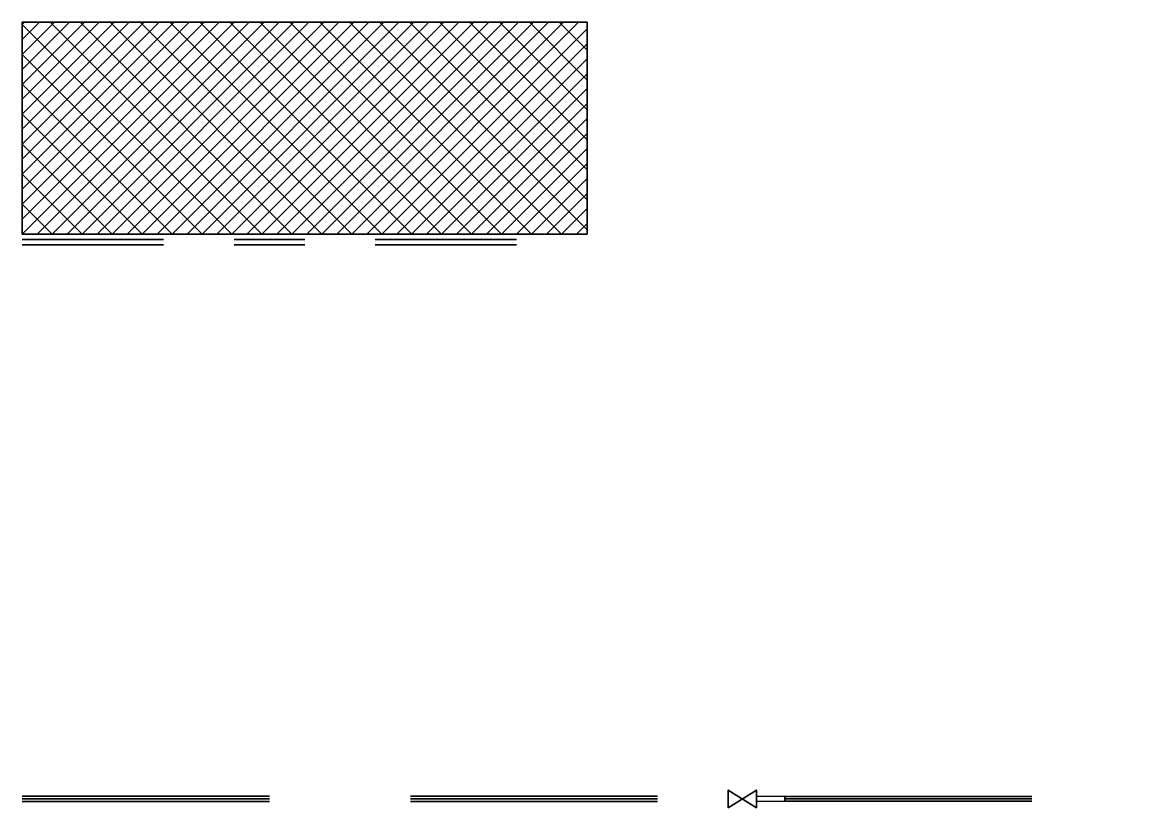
# Model space of a CAD drawing. Header units: metres. Extents: x 0 to 15.8, y -0.1 to 11.
import ezdxf

# ---------------------------------------------------------------- set-up
doc = ezdxf.new("R2010")
doc.units = ezdxf.units.M
doc.header["$MEASUREMENT"] = 0
doc.linetypes.add('RI-PERS-SO', pattern=[22, 7, -4, 7, -4])
doc.linetypes.add('VH-OPSLUITBAND-SO', pattern=[10, 4, -2, 2, -2])
for name, color, linetype, lineweight in [('N-XX-RI-PERSLEIDING-G', 210, 'RI-PERS-SO', 35), ('N-XX-RI-PERSLEIDING_HULPSTUK-S', 210, 'Continuous', 35), ('N-XX-VH-KANTOPSLUITING_OPSLUITBAND_150X250-G', 150, 'VH-OPSLUITBAND-SO', 35), ('N-XX-VH-OPENVERHARDING_STRAATBAKSTEEN-A', 90, 'Continuous', 35), ('N-XX-VH-OPENVERHARDING_STRAATBAKSTEEN-G', 90, 'Continuous', 35)]:
    doc.layers.add(name, color=color, linetype=linetype, lineweight=lineweight)

msp = doc.modelspace()

# ---------------------------------------------------------------- hatches: boundary and pattern name
at = {"layer": 'N-XX-VH-OPENVERHARDING_STRAATBAKSTEEN-A', "ltscale": 0.5}
h = msp.add_hatch(dxfattribs=at)
h.set_pattern_fill('AVH-OI_SCHEMATISCH', color=256, style=0, pattern_type=0)
h.set_pattern_definition([(45, (0, 8), (-0.106066, 0.106066), []), (-45, (0, 8), (0.212132, 0.212132), [])])
h.paths.add_polyline_path([(0, 8), (8, 8), (8, 11), (0, 11)])

# ---------------------------------------------------------------- linework, layer by layer
at = {"layer": 'N-XX-RI-PERSLEIDING-G', "ltscale": 0.5}
for points in [[(0, 0.0375, 9), (10, 0.0375, 8.97)], [(0, 0, 9), (10, 0, 8.97)], [(10.8, 0.0315, 8.97), (15.8, 0.0315, 8.955)], [(10.8, 0, 8.97), (15.8, 0, 8.955)], [(0, -0.0375, 9), (10, -0.0375, 8.97)], [(10.8, -0.0315, 8.97), (15.8, -0.0315, 8.955)]]:
    msp.add_polyline3d(points, dxfattribs=at)
at = {"layer": 'N-XX-RI-PERSLEIDING_HULPSTUK-S', "ltscale": 0.5, "elevation": 8.97}
msp.add_lwpolyline([(10, -0.125), (10.4, 0.125), (10.4, -0.125), (10, 0.125), (10, -0.125)], dxfattribs=at)
msp.add_lwpolyline([(10.4, -0.0375), (10.8, -0.0315), (10.8, 0.0315), (10.4, 0.0375)], close=True, dxfattribs=at)
at = {"layer": 'N-XX-VH-KANTOPSLUITING_OPSLUITBAND_150X250-G', "ltscale": 0.5, "elevation": 9}
for points in [[(0, 8), (8, 8)], [(0, 7.925), (8, 7.925)], [(0, 7.85), (8, 7.85)]]:
    msp.add_lwpolyline(points, dxfattribs=at)
at = {"layer": 'N-XX-VH-OPENVERHARDING_STRAATBAKSTEEN-G', "ltscale": 0.5, "elevation": 9}
msp.add_lwpolyline([(0, 8), (8, 8), (8, 11), (0, 11)], close=True, dxfattribs=at)

doc.saveas('drawing.dxf')
